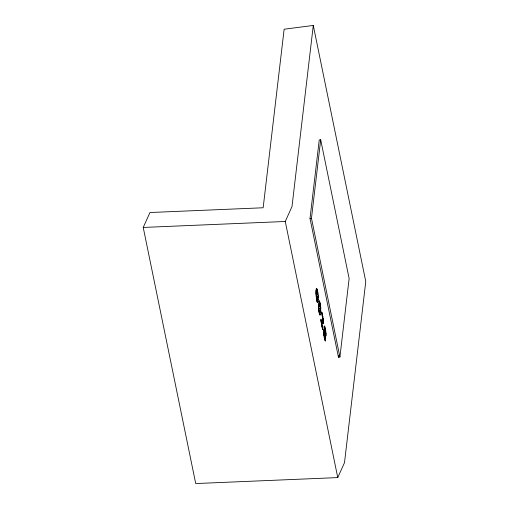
<?xml version="1.0" encoding="UTF-8"?>
<svg xmlns="http://www.w3.org/2000/svg" width="509" height="509" viewBox="0 0 509 509"><rect width="100%" height="100%" fill="white"/><g stroke="black" fill="none" stroke-linecap="round" stroke-linejoin="round"><path stroke-width="0.76" d="M323.45 321.694L322.986 323.679L321.306 321.484L322.636 329.527L320.842 319.213L321.809 320.549M325.715 330.882L326.027 335.692M315.822 293.763L315.873 292.599M317.896 301.245C318.367 297.141 318.609 291.562 316.464 288.323M318.24 298.007L318.208 295.659M318.456 307.621L318.634 303.008L319.283 300.908M318.456 306.437L318.469 305.273M320.339 314.587L320.804 308.333M323.909 335.558L323.73 329.698M323.533 331.709L323.59 330.335M322.884 316.7L321.72 312.062L321.58 313.251L322.935 319.098L322.846 321.364M323.692 329.705L324.507 331.219L324.163 326.428M325.06 338.644C325.868 332.192 322.445 327.949 324.691 338.021M324.5 329.387L324.837 328.184M325.219 338.11L325.264 337.206M315.834 292.605L316.503 288.317M320.778 311.826L320.835 310.681M324.729 339.738L325.448 341.024L325.645 337.982M319.487 303.135L320.409 307.296L318.882 306.832L319.283 303.701M318.92 306.825L319.06 305.095M317.61 298.191L317.769 296.251L316.254 295.691L317.056 300.132M317.807 296.251L317.018 300.138M319.232 311.533L318.857 308.365L320.403 308.925L319.983 312.259M315.892 291.46L316.293 288.705M318.074 300.272L318.182 299.152M313.283 25.45L292.007 206.559L285.269 221.479L337.76 477.588L195.717 483.55L143.226 227.447L149.964 212.52L263.159 207.767L284.137 29.217L313.283 25.45L365.774 281.553L344.498 462.662L337.76 477.588M310.013 218.469L319.238 139.969L320.695 139.778L349.129 278.538L339.91 357.038L338.453 357.223L310.013 218.469L311.47 218.278L320.695 139.778M338.453 357.223L338.638 355.651M316.687 291.027L316.286 294.157L317.775 294.628L317.431 291.746M320.244 310.859L319.741 312.831M325.518 340.782L325.601 340.311M324.125 326.434L324.239 326.014M322.954 320.994L322.738 321.535M317.743 301.913L317.934 301.239M324.685 328.146C323.851 329.794 325.855 337.193 325.62 332.002M324.029 332.301L324.335 331.817M326.065 335.692L325.722 336.214L325.213 334.852L325.607 337.989M316.649 291.033L316.922 290.454M317.145 300.157L317.387 299.585M319.245 303.708L319.525 303.129M318.927 301.373L319.098 300.991M317.571 302.289L317.781 301.907M320.377 314.581L319.983 315.052L319.563 314.339M317.61 302.289L316.961 301.665M318.857 308.365L318.933 309.211M320.727 320.206L322.636 329.527M322.789 328.534L321.306 321.484M143.226 227.447L285.269 221.479M322.948 323.686L323.139 323.699A5.383 0.732 82.6 0 0 323.412 322.432L322.846 316.7M316.884 290.461L317.323 291.116M319.779 312.825L319.34 312.163M325.098 338.638L324.653 338.027M322.776 321.529L321.771 320.549M319.245 300.914L319.932 302.403M320.021 315.046L319.086 312.469M322.261 322.814L322.731 323.438M319.652 303.148L319.926 303.79M317.215 302.161L316.732 300.876M324.965 340.381L325.149 340.82M324.577 326.034L324.78 326.441M324.799 328.19L325.035 328.706M325.327 334.146L324.895 332.6M316.922 299.909L316.598 298.866M319.518 312.583L319.194 311.54M324.742 326.447L325.162 327.828M317.069 288.94L317.578 290.811M319.665 301.614L320.18 303.485M324.157 330.156L324.468 331.225M321.758 312.055L322.235 313.709M322.095 314.848L322.56 316.611M324.513 338.879L324.767 339.732M324.519 332.402L324.787 333.522M324.997 328.712L325.27 329.711M317.285 291.123L317.47 291.74M316.77 300.87L315.86 293.763M319.366 313.544L318.857 311.241M325.124 327.834L325.582 329.857M324.278 337.817L324.551 338.879M311.47 218.278L339.91 357.038M324.316 337.811L323.87 335.565M320.142 303.491L320.409 304.706M316.299 298.567L316.528 299.788M325.232 329.717L325.626 332.95M325.544 329.864L325.754 330.875M325.213 334.852L325.461 336.506M320.371 304.713L320.683 307.137M318.895 311.241L318.583 308.817M319.003 310.019L319.098 310.795M316.401 297.345L316.503 298.121M324.583 330.328L324.717 331.404M322.751 317.896L322.954 320.161M325.022 334.858L325.175 336.112M323.177 318.85L323.374 320.855M324.297 329.768L324.125 327.3M320.25 305.801L320.326 306.539M325.964 332.81L326.072 334.458M323.571 332.549L323.648 333.484M320.721 307.131L320.772 308.339M318.494 307.621L318.545 308.823M323.985 333.204L324.042 334.311"/></g></svg>
